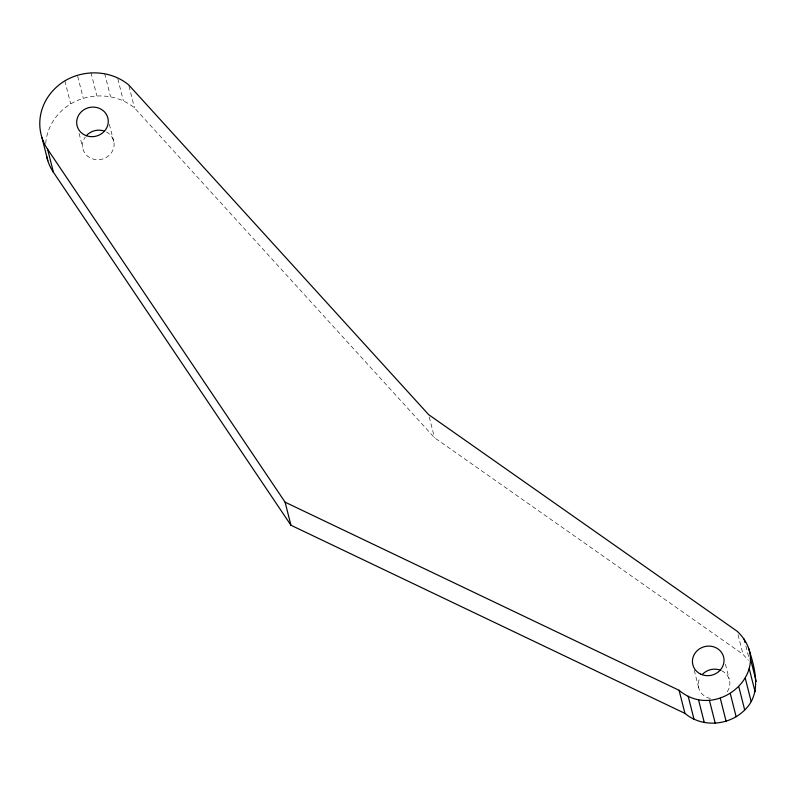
<?xml version="1.0" encoding="UTF-8"?>
<svg xmlns="http://www.w3.org/2000/svg" width="796" height="796" viewBox="0 0 796 796"><rect width="100%" height="100%" fill="white"/><g stroke="black" fill="none" stroke-linecap="round" stroke-linejoin="round"><path stroke-width="0.6" stroke-dasharray="3.98 2.98" d="M45.73 143.419A52.914 49.063 -14.2 0 1 70.695 103.918C90.316 92.217 116.694 93.231 134.504 107.928L434.487 437.71L743.026 654.332L748.419 660.362M745.882 645.944L749.086 658.63M738.061 634.73L743.026 654.332M725.425 664.232L729.216 679.217M694.251 670.232L698.918 688.679M429.233 416.955L434.487 437.71M128.962 86.028L134.504 107.928M117.818 78.854L123.36 100.764M104.674 73.55L110.515 96.614M109.331 124.226L113.997 142.673M90.993 72.695L96.833 95.749M77.709 76.336L83.252 98.236M79.103 133.39L82.605 147.23M64.854 80.854L70.695 103.918M106.375 131.967A15.87 14.716 -14.2 0 1 111.719 152.325A15.87 14.716 -14.2 0 1 89.649 157.608A15.87 14.716 -14.2 0 1 85.272 137.021M721.584 670.7A15.87 14.716 -14.2 0 1 725.554 693.714M710.4 698.45A15.87 14.716 -14.2 0 1 700.162 677.386"/><path stroke-width="1.19" d="M47.591 149.22L285.097 502.176L679.097 690.311C717.763 723.116 777.155 669.128 737.186 631.278L428.656 414.646L128.673 84.873C110.863 70.167 84.485 69.162 64.854 80.854A52.914 49.063 -14.2 0 0 47.591 149.22L53.431 172.274L290.938 525.231L684.938 713.375C701.992 727.902 729.166 725.783 744.698 710.002C762.19 693.366 754.946 668.152 748.628 648.272M750.369 658.372L756.2 681.426M744.131 639.029L745.006 642.481M749.235 668.64L755.066 691.704M745.315 678.391L751.145 701.445M738.857 686.938L744.698 710.002M730.32 693.714L736.151 716.778M720.271 698.261L726.111 721.315M709.405 700.251L715.246 723.305M698.46 699.565L704.301 722.619M688.182 696.241L694.022 719.295M679.097 690.311L684.938 713.375M285.097 502.176L290.938 525.231M41.979 137.668L47.81 160.722M53.431 172.274A52.914 49.063 -14.2 0 1 46.606 156.225M86.545 135.469A15.87 14.716 -14.2 0 1 104.535 131.151M702.579 674.182A15.87 14.716 -14.2 0 1 720.659 670.292M86.247 135.688A15.87 14.716 -14.2 0 0 108.166 119.609A15.87 14.716 -14.2 0 0 83.003 110.375A15.87 14.716 -14.2 0 0 86.247 135.688M700.709 674.142A15.87 14.716 -14.2 0 0 724.032 659.944A15.87 14.716 -14.2 0 0 699.943 648.581A15.87 14.716 -14.2 0 0 700.709 674.142"/></g></svg>
